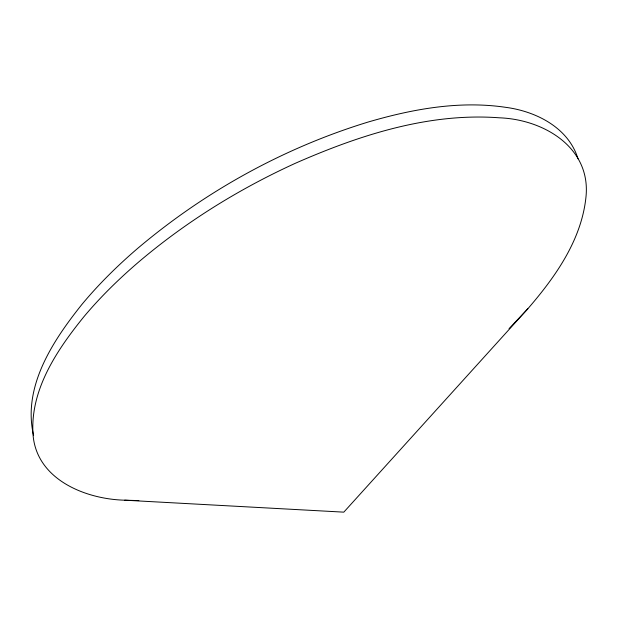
<?xml version="1.0" encoding="UTF-8"?>
<svg xmlns="http://www.w3.org/2000/svg" width="617" height="617" viewBox="0 0 617 617"><rect width="100%" height="100%" fill="white"/><g stroke="black" fill="none" stroke-linecap="round" stroke-linejoin="round"><path stroke-width="0.93" d="M527.828 308.778C555.115 277.195 581.091 240.684 585.857 198.096C591.834 147.879 543.993 119.467 499.515 117.816C428.792 112.487 359.349 135.177 295.396 163.258C239.627 188.694 186.966 221.218 140.105 260.783A466.56 220.724 -19.5 0 0 84.005 316.598C56.772 350.209 29.23 390.854 33.171 436.188C37.614 480.057 86.064 499.215 124.734 500.194L343.808 512.149L527.828 308.778L509.056 328.645M138.833 500.595L124.734 500.194M578.006 158.8C568.527 127.626 535.972 111.307 505.662 107.327C459.326 100.448 412.249 109.086 367.771 122.151C283.488 148.011 204.721 191.617 137.468 248.558A464.3 222.884 -19.6 0 0 81.791 304.582C52.877 340.815 22.173 386.959 33.619 435.587"/></g></svg>
